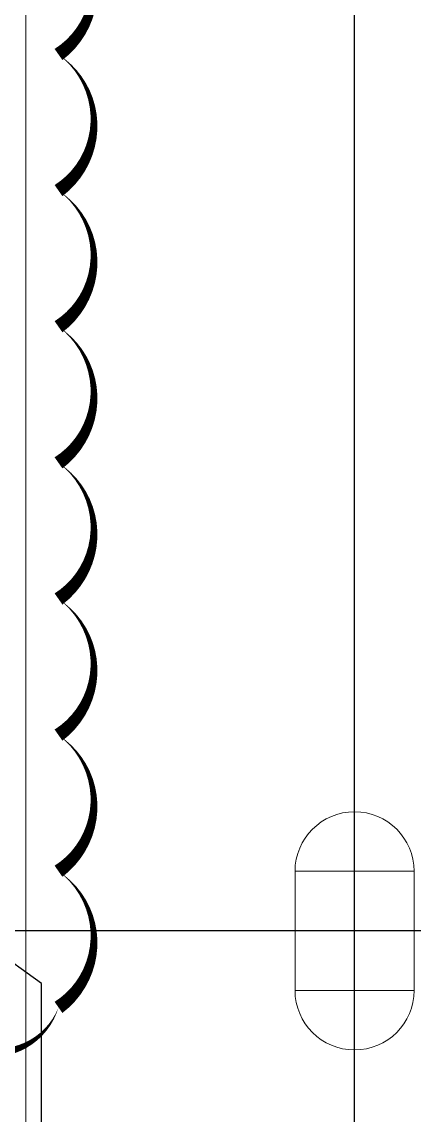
# Model space of a CAD drawing. Header units: metres. Extents: x 75097 to 220695, y -1557923 to -1361206.
# Drawn here: x 106333 to 108078, y -1441658 to -1436793 of the extents above; entities that cross this region are included whole.
import ezdxf

# ---------------------------------------------------------------- set-up
doc = ezdxf.new("R2010")
doc.units = ezdxf.units.M
doc.layers.get('0').update_dxf_attribs({"lineweight": 0})
doc.layers.add('A-100 - Copy$0$axes', color=8, linetype='Continuous')
for name, color, linetype, lineweight in [('A-100 - Copy$0$Structure', 8, 'Continuous', 9), ('A-100 - Copy$0$Walls', 8, 'Continuous', 0), ('E-LG', 245, 'Continuous', 30)]:
    doc.layers.add(name, color=color, linetype=linetype, lineweight=lineweight)
doc.layers.add('REV 01', color=7, linetype='Continuous', lineweight=0, true_color=0xe41b4d)

# ---------------------------------------------------------------- blocks, each defined once
blk = doc.blocks.new('A-100 - Copy')
at = {"layer": 'A-100 - Copy$0$axes'}
for p, q in [((107813.3, -1477297.4, 0), (107813.3, -1366691.8, 0)), ((178675.3, -1440837.7, 2.4), (83612.8, -1440837.7, 2.4))]:
    blk.add_line(p, q, dxfattribs=at)
at = {"layer": 'A-100 - Copy$0$Structure', "elevation": -2.4}
blk.add_lwpolyline([(107548.3, -1441102.7), (108078.3, -1441102.7), (108078.3, -1440572.7), (107548.3, -1440572.7)], close=True, dxfattribs=at)
at = {"layer": 'A-100 - Copy$0$Walls'}
blk.add_line((106350.3, -1442822.7, 2.4), (106350.3, -1433597.7, 2.4), dxfattribs=at)
for centre, start, end in [((107813.3, -1440572.7, -2.4), 0, 180), ((107813.3, -1441102.7, -2.4), 180, 0)]:
    blk.add_arc(centre, 265, start, end, dxfattribs=at)

msp = doc.modelspace()

# ---------------------------------------------------------------- linework, layer by layer
at = {"layer": 'E-LG', "color": 1, "elevation": 2.4}
msp.add_lwpolyline([(114746.9, -1445718.4), (114465.1, -1445519.4), (114465.1, -1443721.5), (114746.9, -1443626.4), (114468.8, -1443605.6), (106420.1, -1443605.6), (106420.1, -1441071.6), (106200.3, -1440914.3), (106022.5, -1441055.5), (101024.5, -1441055.5), (101024.5, -1441865.8), (100243.2, -1441753.2), (100440.7, -1441943.9), (100440.7, -1443167.3), (99161.2, -1443167.3), (98983.7, -1443194.6)], dxfattribs=at)

# ---------------------------------------------------------------- next in the draw order: block references
msp.add_blockref('A-100 - Copy', (0, 0))

# ---------------------------------------------------------------- next in the draw order: linework, layer by layer
at = {"layer": 'REV 01', "elevation": 0}
msp.add_lwpolyline([(106496, -1436332.1, 0, 60.6, -0.520567), (106496, -1436937.9, 0, 60.6, -0.520567), (106496, -1437543.6, 0, 60.6, -0.520567), (106496, -1438149.4, 0, 60.6, -0.520567), (106496, -1438755.2, 0, 60.6, -0.520567), (106496, -1439360.9, 0, 60.6, -0.520567), (106496, -1439966.7, 0, 60.6, -0.520567), (106496, -1440572.4, 0, 60.6, -0.520567), (106496, -1441178.2, 0, 60.6, -0.520567), (106024.7, -1441312.6, 0, 60.6, -0.520567), (105418.9, -1441312.6, 0, 60.6, -0.520567), (104813.2, -1441312.6, 0, 60.6, -0.520567), (104207.4, -1441312.6, 0, 60.6, -0.520567), (103601.6, -1441312.6, 0, 60.6, -0.520567), (102995.9, -1441312.6, 0, 60.6, -0.520567)], format="xyseb", dxfattribs=at)

doc.saveas('drawing.dxf')
